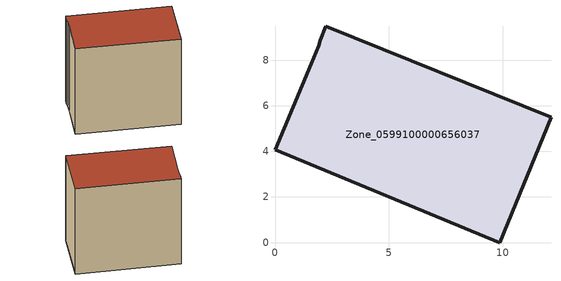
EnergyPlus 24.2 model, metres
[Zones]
Zone_0599100000656037
 floor ground (C_G): 0,4.07 1.6,7.86 1.92,8.64 1.98,8.88 2.22,9.49 12.12,5.5 9.87,0 z0
 wall outside (C_F): 2.22,9.49 1.98,8.88 1.92,8.64 1.6,7.86 0,4.07 9.87,0 12.12,5.5 2.22,9.49 z0:10.27
 roof outside (C_R): 1.6,7.86 0,4.07 9.87,0 12.12,5.5 2.22,9.49 1.98,8.88 1.92,8.64 z10.27
[BUILDING]
Pand.0599100000656037: North Axis=0; Terrain=City; Loads Convergence Tolerance Value=0.04; Temperature Convergence Tolerance Value=0.4; Solar Distribution=FullExterior; Maximum Number of Warmup Days=25; Minimum Number of Warmup Days=1
[Site:Location]
Rotterdam.The.Hague.AP_ZH_NLD Design_Conditions: Latitude=51.96; Longitude=4.45; Time Zone=1; Elevation=-4.5
[SITE:GROUNDTEMPERATURE:BUILDINGSURFACE]
18, 18, 18, 18, 18, 18, 18, 18, 18, 18, 18, 18
[MATERIAL] Thermal Absorptance=0.9; Solar Absorptance=0.7; Visible Absorptance=0.7
Name | Roughness | Thickness | Conductivity | Density | Specific Heat
G.TI.1946 | MediumSmooth | 0.15 | 1 | 540 | 1210
F.TI.1946 | Rough | 0.3 | 0.857143 | 1920 | 840
R.TI.1946 | MediumRough | 0.2 | 0.1 | 1500 | 1000
[CONSTRUCTION]
C_G: G.TI.1946
C_F: F.TI.1946
C_R: R.TI.1946
[ZONE]
Zone_0599100000656037: Type=1; Multiplier=1; Ceiling Height=Autocalculate; Volume=Autocalculate; Floor Area=autocalculate; Part of Total Floor Area=Yes
[ZONEINFILTRATION:DESIGNFLOWRATE]
Infil_Zone_0599100000656037: Zone or ZoneList or Space or SpaceList=Zone_0599100000656037; Schedule=AlwaysOn; Design Flow Rate Calculation Method=Flow/Area; Flow Rate per Floor Area=0.003; Constant Term Coefficient=1; Temperature Term Coefficient=0; Velocity Term Coefficient=0; Velocity Squared Term Coefficient=0
[HVACTEMPLATE:ZONE:IDEALLOADSAIRSYSTEM]
Zone_0599100000656037: Maximum Heating Supply Air Temperature=50; Minimum Cooling Supply Air Temperature=13; Maximum Heating Supply Air Humidity Ratio=0.0156; Minimum Cooling Supply Air Humidity Ratio=0.0077; Heating Limit=NoLimit; Cooling Limit=NoLimit; Dehumidification Control Type=ConstantSensibleHeatRatio; Cooling Sensible Heat Ratio=0.7; Dehumidification Setpoint=60; Humidification Control Type=None; Humidification Setpoint=30; Outdoor Air Method=None; Outdoor Air Flow Rate per Person=0.00944; Outdoor Air Flow Rate per Zone Floor Area=0; Outdoor Air Flow Rate per Zone=0; Demand Controlled Ventilation Type=None; Outdoor Air Economizer Type=NoEconomizer; Heat Recovery Type=None; Sensible Heat Recovery Effectiveness=0.7; Latent Heat Recovery Effectiveness=0.65
[ZONECONTROL:THERMOSTAT]
ThermostatControl_Zone_0599100000656037: Zone or ZoneList=Zone_0599100000656037; Control Type Schedule=DualSetpointControlType; Control 1=Thermostat_Zone_0599100000656037; Temperature Difference Between Cutout And Setpoint=0
[THERMOSTATSETPOINT:DUALSETPOINT]
Thermostat_Zone_0599100000656037: Heating Setpoint Temperature Schedule=HeatingSetpoint_Zone_0599100000656037; Cooling Setpoint Temperature Schedule=CoolingSetpoint_Zone_0599100000656037
[SCHEDULE:COMPACT]
HeatingSetpoint_Zone_0599100000656037: Through: 12/31, For: AllDays, Until: 24:00, 21
CoolingSetpoint_Zone_0599100000656037: Through: 12/31, For: AllDays, Until: 24:00, 24
DualSetpointControlType: Through: 12/31, For: AllDays, Until: 24:00, 4
AlwaysOn: Through: 12/31, For: AllDays, Until: 24:00, 1
